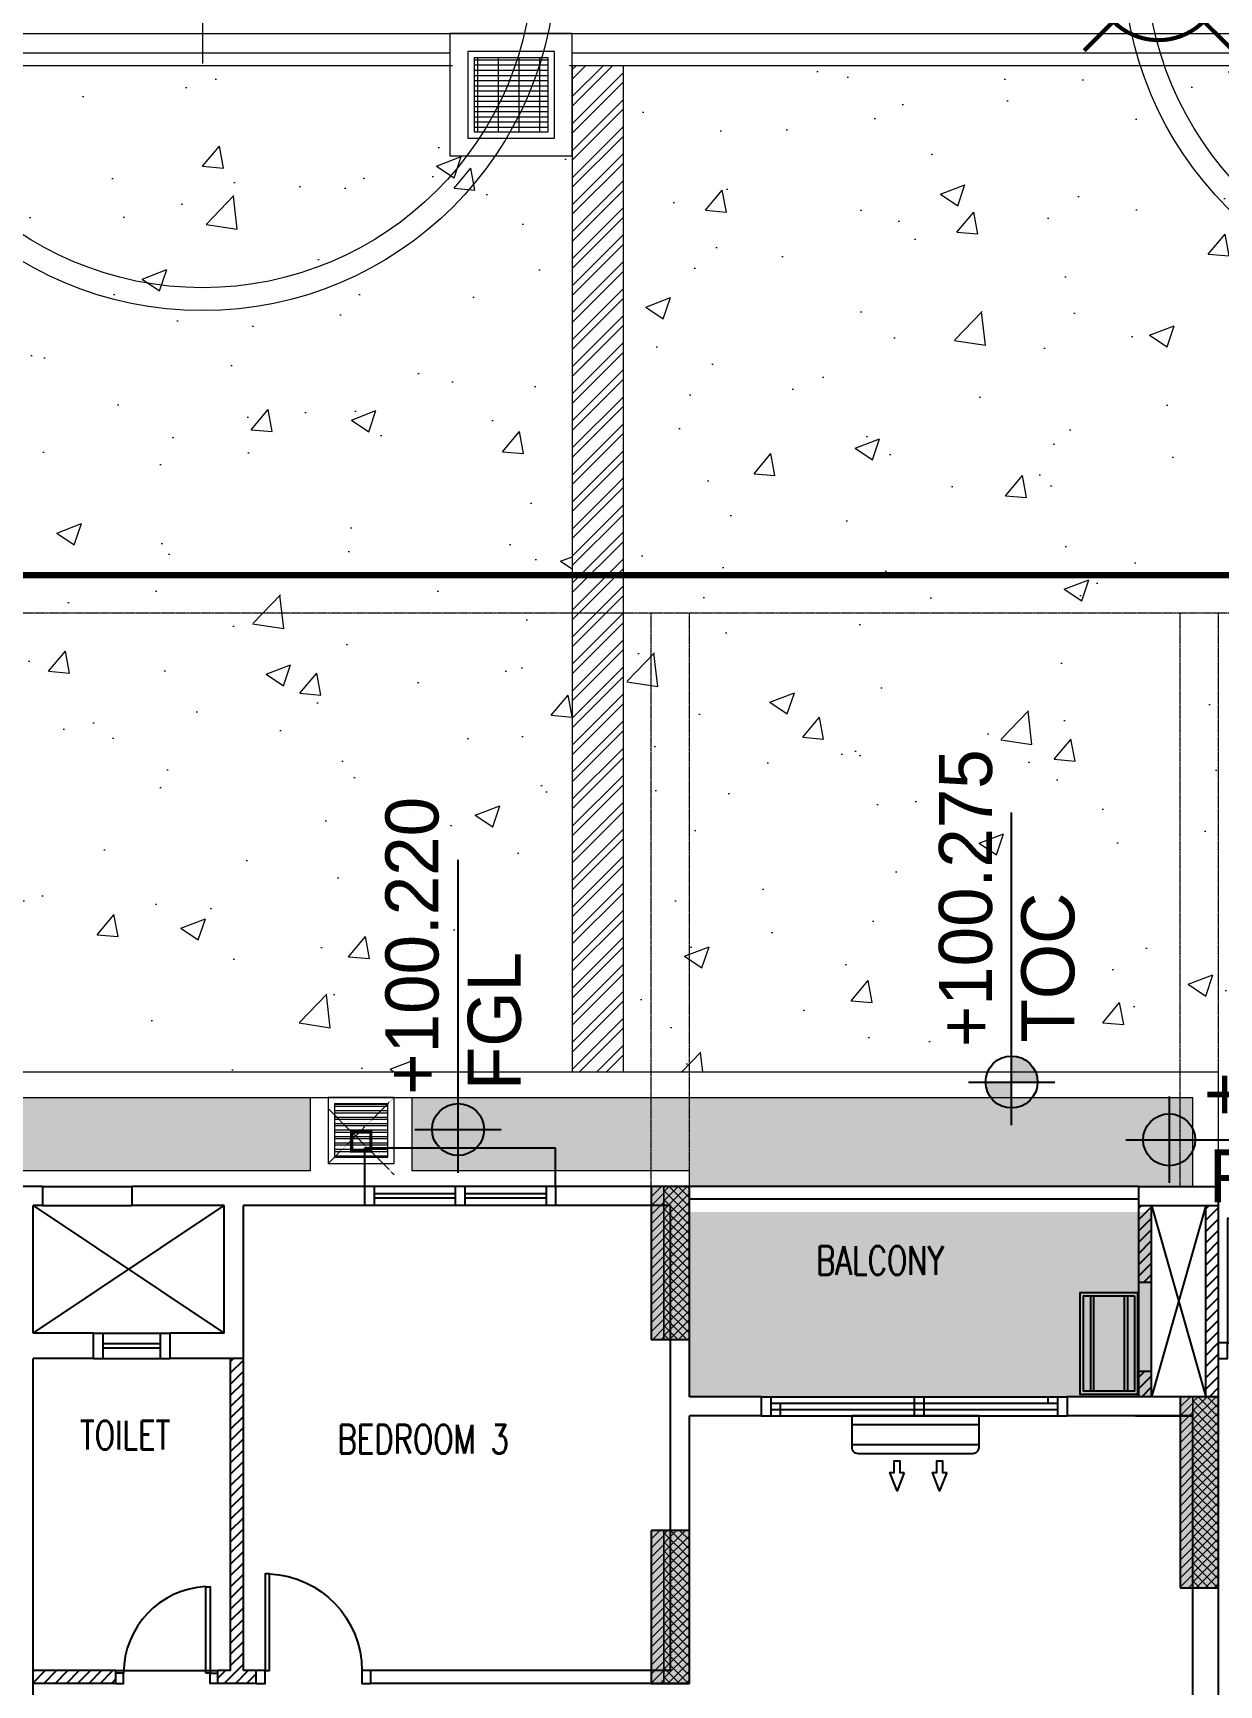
# Model space of a CAD drawing. Header units: millimetres. Extents: x 7964926 to 16080295, y -6277184 to -2986664.
# Drawn here: x 8135811 to 8145115, y -3094772 to -3081805 of the extents above; entities that cross this region are included whole.
import ezdxf

# ---------------------------------------------------------------- set-up
doc = ezdxf.new("R2010")
doc.units = ezdxf.units.MM
doc.header["$LTSCALE"] = 2000
doc.header["$MEASUREMENT"] = 0
for name, pattern in [('( Hidden )', [0.375, 0.25, -0.125]), ('1', [0, 0, 0]), ('DASHED2', [0.375, 0.25, -0.125]), ('HIDDEN', [0.375, 0.25, -0.125])]:
    doc.linetypes.add(name, pattern=pattern)
for name, color, linetype in [('a-AC units', 7, 'Continuous'), ('a-chajja', 2, 'HIDDEN'), ('a-col', 8, 'DASHED2'), ('a-cutout', 8, 'Continuous'), ('a-door', 8, 'Continuous'), ('a-hat col', 252, 'Continuous'), ('a-hatch', 8, 'Continuous'), ('a-hatch wall', 8, 'Continuous'), ('a-railing', 2, 'Continuous'), ('a-text m', 8, 'Continuous'), ('a-tile drop', 1, 'Continuous'), ('a-wall', 8, 'Continuous'), ('a-window', 8, 'Continuous'), ('L - proposed trees', 74, 'Continuous'), ('L-FL', 7, 'Continuous')]:
    doc.layers.add(name, color=color, linetype=linetype)
for name, color, linetype, lineweight in [('BASEMENT EDGE', 4, 'Continuous', 5), ('L - paving', 9, 'Continuous', 5), ('L- existing trees', 76, 'Continuous', 18), ('L-base plan', 250, 'Continuous', 5), ('L-CHAMBERS', 50, 'Continuous', 5), ('L-CORECUT', 4, 'Continuous', 5), ('L-ELE 1', 24, 'Continuous', 20), ('L-ELE 2', 30, 'Continuous', 15), ('L-ELE 4', 27, 'Continuous', 9), ('L-HATCH-1', 9, 'Continuous', 5), ('L-kerb', 24, 'Continuous', 13), ('L-lights', 213, 'Continuous', 0), ('L-Paver 400x400', 250, '1', 13), ('L-SHRUBS', 96, 'Continuous', 18), ('STR-Balcony', 250, 'Continuous', 15), ('STR-Column', 250, 'Continuous', 15), ('STR-Column Hatch', 250, 'Continuous', 15), ('STR-Podium Beam', 8, 'Continuous', 15), ('STR-Retaining Wall', 250, 'HIDDEN', 15)]:
    doc.layers.add(name, color=color, linetype=linetype, lineweight=lineweight)
doc.styles.add('a-100 txt m', font='romans.shx', dxfattribs={"width": 0.75, "height": 300})
doc.styles.add('Century Gothic', font='GOTHIC.TTF')
doc.styles.get("Standard").update_dxf_attribs({"font": 'romans.shx', "width": 0.75})
pattern_1 = [(45, (1424320.437, 166168.526), (-44.1941738, 44.1941738), [])]
pattern_2 = [(0, (5647438.427, -3743671.92), (12.5, 25), [0, -25])]
pattern_3 = [(45, (5629476.44, -3591598.786), (-35.3553391, 35.3553391), []), (135, (5629476.44, -3591598.786), (-35.3553391, -35.3553391), [])]
pattern_4 = [(45, (5629476.44, -3588698.786), (-35.3553391, 35.3553391), []), (135, (5629476.44, -3588698.786), (-35.3553391, -35.3553391), [])]
pattern_5 = [(45, (5633626.44, -3590348.786), (-35.3553391, 35.3553391), []), (135, (5633626.44, -3590348.786), (-35.3553391, -35.3553391), [])]
pattern_6 = [(45, (5647438.427, -3482218.836), (-35.3553391, 35.3553391), [])]
pattern_7 = [(45, (5643288.427, -3480568.836), (-35.3553391, 35.3553391), [])]
pattern_8 = [(45, (5643288.427, -3483468.836), (-35.3553391, 35.3553391), [])]
pattern_9 = [(50, (0, 0), (1972.4655, -172.56837), [206.25, -2268.75]), (355, (0, 0), (-381.56617, 2068.52837), [165, -1815]), (100.451444, (164.4, -14.4), (1590.89933, 1895.95998), [175.28553, -1928.1408]), (46.1842, (0, 550), (2934.91366, -455.178), [309.375, -3403.125]), (96.635635, (244.6, 512), (2570.32035, 2678.82615), [262.9284, -2892.2128]), (351.184164, (0, 550), (2570.3203, 2678.8262), [247.5, -2722.5]), (21, (275, 412.5), (1641.4944, -1107.20195), [206.25, -2268.75]), (326, (275, 412.5), (669.11716, 1994.16262), [165, -1815]), (71.451445, (411.8, 320.2), (2310.61154, 886.96067), [175.2855, -1928.1408]), (37.5, (0, 0), (33.4396, 915.4581), [0, -1793, 0, -1842.5, 0, -1821.875]), (7.5, (0, 0), (723.44123, 1084.63221), [0, -1050.5, 0, -1751.75, 0, -694.375]), (327.5, (-613.25, 0), (1468.0117, -62.0259), [0, -687.5, 0, -2145, 0, -2846.25]), (317.5, (-888.2, 0), (1603.76197, 275.2887), [0, -893.75, 0, -1424.5, 0, -2021.25])]

# ---------------------------------------------------------------- blocks, each defined once
blk = doc.blocks.new('basement - column')
at = {"layer": 'a-hat col'}
h = blk.add_hatch(color=256, dxfattribs=at)
h.dxf.hatch_style = 1
h.paths.add_polyline_path([(152875, -4799), (152575, -4799), (152575, -5999), (152875, -5999)])
h = blk.add_hatch(color=256, dxfattribs=at)
h.dxf.hatch_style = 1
h.paths.add_polyline_path([(157025, -6449), (156725, -6449), (156725, -7949), (157025, -7949)])
h = blk.add_hatch(color=256, dxfattribs=at)
h.dxf.hatch_style = 1
h.paths.add_polyline_path([(152875, -7499), (152575, -7499), (152575, -8699), (152875, -8699)])
at = {"layer": 'a-col', "linetype": 'DASHED2', "ltscale": 0.001}
for points in [[(152575, -5999), (152875, -5999), (152875, -4799), (152575, -4799)], [(156725, -7949), (157025, -7949), (157025, -6449), (156725, -6449)], [(152575, -8699), (152875, -8699), (152875, -7499), (152575, -7499)]]:
    blk.add_lwpolyline(points, close=True, dxfattribs=at)
blk = doc.blocks.new('tree4 cg')
at = {"layer": 'L- existing trees'}
for p, q in [((-1329.1, 1981.5), (-1329.1, 998.3)), ((-838.3, 1461.8), (-1819.9, 1461.8))]:
    blk.add_line(p, q, dxfattribs=at)
for centre, radius in [((-1329.4, 1462.5), 1542.1), ((-1329.4, 1462.5), 1442.1), ((-1329.1, 1461.8), 28.1)]:
    blk.add_circle(centre, radius, dxfattribs=at)
blk = doc.blocks.new('finish lvl')
h = blk.add_hatch(color=256)
edge = h.paths.add_edge_path()
edge.add_ellipse((0.0378, 0.003), major_axis=(-0.0305, 0.0305), ratio=1, start_angle=-45, end_angle=45)
edge.add_line((-0.0053, 0.003), (0.0378, 0.003))
edge.add_line((0.0378, 0.003), (0.0378, 0.0461))
edge = h.paths.add_edge_path()
edge.add_ellipse((0.0378, 0.003), major_axis=(-0.0305, 0.0305), ratio=1, start_angle=135, end_angle=225)
edge.add_line((0.0809, 0.003), (0.0378, 0.003))
edge.add_line((0.0378, 0.003), (0.0378, -0.0401))
for p, q in [((0.0378, 0.0748), (0.0378, -0.0688)), ((-0.034, 0.003), (0.4857, 0.003))]:
    blk.add_line(p, q)
blk.add_ellipse((0.0378, 0.003), major_axis=(-0.0305, 0.0305), ratio=1, start_param=1.570796326794534, end_param=7.85398163397412)
at = {"layer": 'L-FL'}
for tag, p in [('%%P0.00', (0.1256, 0.0357)), ('FIN.LVL.', (0.1075, -0.103))]:
    blk.add_attdef(tag, p, '', height=0.08, dxfattribs=at)
blk = doc.blocks.new('*U167')
for points in [[(0, 80), (60, 80), (60, 0), (0, 0)], [(800, 80), (740, 80), (740, 0), (800, 0)]]:
    blk.add_lwpolyline(points)
blk.add_lwpolyline([(95, 0), (95, -679), (60, -679), (60, 0)], close=True)
blk.add_arc((57, 2), 683, 273.153, 359.7973)
blk = doc.blocks.new('sd2400')
for p, q in [((0, 150), (2400, 150)), ((75, 150), (75, 0)), ((1200, 150), (1200, 0)), ((1275, 150), (1275, 0)), ((2250, 150), (2250, 100)), ((2325, 150), (2325, 0)), ((0, 0), (2400, 0)), ((75, 100), (2325, 100)), ((75, 50), (2325, 50)), ((150, 100), (150, 0))]:
    blk.add_line(p, q)
blk = doc.blocks.new('*U168')
blk.add_line((70, 0), (70, 0))
blk.add_lwpolyline([(795, 100), (795, 859), (830, 859), (830, 100)], close=True)
for points in [[(0, 100), (70, 100), (70, 0), (0, 0)], [(900, 0), (830, 0), (830, 100), (900, 100)]]:
    blk.add_lwpolyline(points)
blk.add_arc((830, 100), 760, 92.6396, 180)
blk = doc.blocks.new('electrical room_2.2m')
at = {"layer": 'a-door'}
for points in [[(0, 0), (71, 0), (71, -122), (0, -122)], [(2200, 0), (2129, 0), (2129, -122), (2200, -122)]]:
    blk.add_lwpolyline(points, dxfattribs=at)
for points in [[(107, -122), (107, -1100), (71, -1100), (71, -122)], [(2093, -122), (2093, -1100), (2129, -1100), (2129, -122)]]:
    blk.add_lwpolyline(points, close=True, dxfattribs=at)
for centre, radius, start, end in [((-89, 75), 1191, 279.4634, 356.4294), ((2289, 75), 1192, 183.5891, 260.5418)]:
    blk.add_arc(centre, radius, start, end, dxfattribs=at)
blk = doc.blocks.new('AC ODU')
at = {"color": 8}
for p, q in [((420369, 284087), (421119, 284087)), ((420369, 284062), (421119, 284062)), ((420369, 283822), (421119, 283822)), ((420369, 283797), (421119, 283797))]:
    blk.add_line(p, q, dxfattribs=at)
for points in [[(420344, 284167), (421144, 284167), (421144, 283717), (420344, 283717)], [(420369, 284142), (421119, 284142), (421119, 283742), (420369, 283742)]]:
    blk.add_lwpolyline(points, close=True, dxfattribs=at)
blk = doc.blocks.new('AC IDU')
at = {"color": 8}
for p, q in [((419493, 283872), (419493, 284872)), ((419651, 283872), (419651, 284872))]:
    blk.add_line(p, q, dxfattribs=at)
blk.add_lwpolyline([(419423, 284872), (419668, 284872, -0.414214), (419718, 284822), (419718, 283922, -0.414214), (419668, 283872), (419423, 283872)], format="xyb", close=True, dxfattribs=at)
at = {"color": 252}
for points in [[(419867, 284460), (420012, 284516), (419867, 284573), (419867, 284539), (419776, 284539), (419776, 284494), (419867, 284494)], [(419867, 284126), (420012, 284183), (419867, 284239), (419867, 284205), (419776, 284205), (419776, 284160), (419867, 284160)]]:
    blk.add_lwpolyline(points, close=True, dxfattribs=at)
blk = doc.blocks.new('block 3')
at = {"layer": 'a-hatch wall'}
h = blk.add_hatch(dxfattribs=at)
h.set_pattern_fill('ANSI31', color=256, scale=500)
h.set_pattern_definition(pattern_1)
h.paths.add_polyline_path([(8222693.7, -2854355.3), (8222593.7, -2854355.3), (8222593.7, -2855855.3), (8222693.7, -2855855.3)])
h.paths.add_polyline_path([(8222168.7, -2855655.3), (8222068.7, -2855655.3), (8222068.7, -2855855.3), (8222168.7, -2855855.3)])
h.paths.add_polyline_path([(8222168.7, -2854355.3), (8222068.7, -2854355.3), (8222068.7, -2854955.3), (8222168.7, -2854955.3)])
h = blk.add_hatch(dxfattribs=at)
h.set_pattern_fill('ANSI31', color=256, scale=500)
h.set_pattern_definition(pattern_1)
h.paths.add_polyline_path([(8214043.7, -2858005.3), (8213393.7, -2858005.3), (8213393.7, -2858105.3), (8214043.7, -2858105.3)])
h.paths.add_polyline_path([(8215143.7, -2858005.3), (8215043.7, -2858005.3), (8215043.7, -2855555.3), (8214943.7, -2855555.3), (8214943.7, -2858005.3), (8214843.7, -2858005.3), (8214843.7, -2858105.3), (8215143.7, -2858105.3)])
at = {"layer": 'a-chajja', "ltscale": 500}
blk.add_lwpolyline([(8217493.7, -2854205.3), (8217493.7, -2853905.3), (8215993.7, -2853905.3), (8215993.7, -2854205.3)], dxfattribs=at)
at = {"layer": 'a-cutout', "linetype": 'HIDDEN', "ltscale": 1000}
for p, q in [((8213393.7, -2854355.3), (8214893.7, -2855355.3)), ((8213393.7, -2855355.3), (8214893.7, -2854355.3)), ((8222593.7, -2854355.3), (8222168.7, -2855855.3)), ((8222168.7, -2854355.3), (8222593.7, -2855855.3))]:
    blk.add_line(p, q, dxfattribs=at)
at = {"layer": 'a-door'}
for p, q in [((8213468.7, -2854205.3), (8214168.7, -2854205.3)), ((8213468.7, -2854355.3), (8214168.7, -2854355.3)), ((8222068.7, -2855655.3), (8222068.7, -2854955.3)), ((8222168.7, -2855655.3), (8222168.7, -2854955.3))]:
    blk.add_line(p, q, dxfattribs=at)
at = {"layer": 'a-railing'}
for p, q in [((8222068.7, -2854205.3), (8218543.7, -2854205.3)), ((8222068.7, -2854305.3), (8218543.7, -2854305.3))]:
    blk.add_line(p, q, dxfattribs=at)
at = {"layer": 'a-tile drop', "color": 8}
blk.add_line((8214043.7, -2858005.3), (8214843.7, -2858005.3), dxfattribs=at)
at = {"layer": 'a-wall'}
for p, q in [((8213468.7, -2854205.3), (8210943.7, -2854205.3)), ((8213468.7, -2854205.3), (8213468.7, -2854355.3)), ((8215993.7, -2854205.3), (8214168.7, -2854205.3)), ((8214168.7, -2854205.3), (8214168.7, -2854355.3)), ((8215993.7, -2854205.3), (8215993.7, -2854355.3)), ((8218543.7, -2854205.3), (8217493.7, -2854205.3)), ((8217493.7, -2854205.3), (8217493.7, -2854355.3)), ((8218543.7, -2855855.3), (8218543.7, -2854205.3)), ((8222068.7, -2854955.3), (8222068.7, -2854205.3)), ((8222068.7, -2854205.3), (8222693.7, -2854205.3)), ((8222693.7, -2855855.3), (8222693.7, -2854205.3)), ((8213393.7, -2855355.3), (8213393.7, -2854355.3)), ((8213468.7, -2854355.3), (8213393.7, -2854355.3)), ((8214893.7, -2854355.3), (8214168.7, -2854355.3)), ((8214893.7, -2855355.3), (8214893.7, -2854355.3)), ((8215043.7, -2858005.3), (8215043.7, -2854355.3)), ((8215993.7, -2854355.3), (8215043.7, -2854355.3)), ((8218393.7, -2854355.3), (8217493.7, -2854355.3)), ((8218393.7, -2858005.3), (8218393.7, -2854355.3)), ((8222068.7, -2854355.3), (8222693.7, -2854355.3)), ((8222168.7, -2854955.3), (8222168.7, -2854355.3)), ((8222593.7, -2855855.3), (8222593.7, -2854355.3)), ((8222068.7, -2854955.3), (8222168.7, -2854955.3)), ((8213868.7, -2855355.3), (8213393.7, -2855355.3)), ((8213868.7, -2855555.3), (8213868.7, -2855355.3)), ((8214893.7, -2855355.3), (8214468.7, -2855355.3)), ((8214468.7, -2855555.3), (8214468.7, -2855355.3)), ((8213868.7, -2855555.3), (8213393.7, -2855555.3)), ((8213393.7, -2858730.3), (8213393.7, -2855555.3)), ((8215043.7, -2855555.3), (8214468.7, -2855555.3)), ((8214943.7, -2858005.3), (8214943.7, -2855555.3)), ((8222068.7, -2855855.3), (8222068.7, -2855655.3)), ((8222068.7, -2855655.3), (8222168.7, -2855655.3)), ((8222168.7, -2855855.3), (8222168.7, -2855655.3)), ((8219106.2, -2855855.3), (8218543.7, -2855855.3)), ((8219106.2, -2855855.3), (8219106.2, -2856005.3)), ((8222493.7, -2855855.3), (8221506.2, -2855855.3)), ((8221506.2, -2855855.3), (8221506.2, -2856005.3)), ((8222493.7, -2855855.3), (8222168.7, -2855855.3)), ((8219106.2, -2856005.3), (8218543.7, -2856005.3)), ((8218543.7, -2858105.3), (8218543.7, -2856005.3)), ((8222493.7, -2856005.3), (8221506.2, -2856005.3)), ((8222043.7, -2856005.3), (8222493.7, -2856005.3)), ((8222493.7, -2864030.3), (8222493.7, -2856005.3)), ((8222693.7, -2864030.3), (8222693.7, -2856005.3)), ((8214043.7, -2858005.3), (8213393.7, -2858005.3)), ((8214043.7, -2858105.3), (8214043.7, -2858005.3)), ((8214943.7, -2858005.3), (8214843.7, -2858005.3)), ((8214843.7, -2858105.3), (8214843.7, -2858005.3)), ((8215143.7, -2858005.3), (8215043.7, -2858005.3)), ((8215143.7, -2858105.3), (8215143.7, -2858005.3)), ((8218393.7, -2858005.3), (8216043.7, -2858005.3)), ((8216043.7, -2858105.3), (8216043.7, -2858005.3)), ((8214043.7, -2858105.3), (8213393.7, -2858105.3)), ((8215143.7, -2858105.3), (8214843.7, -2858105.3)), ((8218543.7, -2858105.3), (8216043.7, -2858105.3))]:
    blk.add_line(p, q, dxfattribs=at)
at = {"layer": 'a-window'}
for p, q in [((8217493.7, -2854205.3), (8215993.7, -2854205.3)), ((8216068.7, -2854205.3), (8216068.7, -2854355.3)), ((8216706.2, -2854262.8), (8216068.7, -2854262.8)), ((8216706.2, -2854297.8), (8216068.7, -2854297.8)), ((8216706.2, -2854205.3), (8216706.2, -2854355.3)), ((8216781.2, -2854205.3), (8216781.2, -2854355.3)), ((8217418.7, -2854262.8), (8216781.2, -2854262.8)), ((8217418.7, -2854297.8), (8216781.2, -2854297.8)), ((8217418.7, -2854205.3), (8217418.7, -2854355.3)), ((8217493.7, -2854355.3), (8215993.7, -2854355.3)), ((8213868.7, -2855355.3), (8214468.7, -2855355.3)), ((8213943.7, -2855555.3), (8213943.7, -2855355.3)), ((8213943.7, -2855437.8), (8214393.7, -2855437.8)), ((8213943.7, -2855472.8), (8214393.7, -2855472.8)), ((8214393.7, -2855555.3), (8214393.7, -2855355.3)), ((8213868.7, -2855555.3), (8214468.7, -2855555.3))]:
    blk.add_line(p, q, dxfattribs=at)
at = {"layer": 'a-AC units', "rotation": 270}
blk.add_blockref('AC ODU', (7937892.6, -2434693.7), dxfattribs=at)
at = {"layer": 'a-AC units', "xscale": -1.000000000000001, "rotation": 90}
blk.add_blockref('AC IDU', (8504688.3, -2436582.3), dxfattribs=at)
at = {"layer": 'a-door'}
blk.add_blockref('sd2400', (8219106.2, -2856005.3), dxfattribs=at)
at = {"layer": 'a-door', "xscale": -1}
blk.add_blockref('*U168', (8216043.7, -2858105.3), dxfattribs=at)
at = {"layer": 'a-door', "rotation": 180}
blk.add_blockref('*U167', (8214843.7, -2858025.3), dxfattribs=at)
at = {"layer": 'a-hatch', "xscale": -1, "rotation": 180}
blk.add_blockref('electrical room_2.2m', (8222693.7, -2855555.3), dxfattribs=at)
blk = doc.blocks.new('cb 1')
at = {"layer": 'L-Paver 400x400', "true_color": 0x636466}
h = blk.add_hatch(dxfattribs=at)
h.set_pattern_fill('GRATE', color=251, scale=1300)
h.paths.add_polyline_path([(8080578, -3139540), (8079998, -3139540), (8079998, -3140120), (8080578, -3140120)])
at = {"layer": 'L-CHAMBERS', "color": 8}
blk.add_lwpolyline([(8079808, -3140310), (8080768, -3140310), (8080768, -3139350), (8079808, -3139350)], close=True, dxfattribs=at)
at = {"layer": 'L-CHAMBERS', "color": 37}
for points in [[(8079948, -3140170), (8080628, -3140170), (8080628, -3139490), (8079948, -3139490)], [(8079998, -3140120), (8080578, -3140120), (8080578, -3139540), (8079998, -3139540)]]:
    blk.add_lwpolyline(points, close=True, dxfattribs=at)
blk = doc.blocks.new('PL')
at = {"layer": 'L-lights'}
h = blk.add_hatch(dxfattribs=at)
h.set_pattern_fill('ANSI31', color=256, scale=32.5, style=0)
h.set_pattern_definition([(45, (6e-11, 1e-11), (-72.965, 72.965), [])])
edge = h.paths.add_edge_path()
edge.add_arc((0, 0), 359, 89.6522, 276.067)
edge.add_arc((0, 0), 359, 276.067, 449.6522)
at = {"layer": 'L-lights', "const_width": 65}
for points in [[(0, -1659), (0, 1659)], [(1659, -2), (-1659, -2)]]:
    blk.add_lwpolyline(points, dxfattribs=at)
for points in [[(6, 1009, 1.057607), (107, -1003, 0.945531)], [(2, 359, 1.057607), (38, -357, 0.945531)]]:
    blk.add_lwpolyline(points, format="xyb", close=True, dxfattribs=at)

msp = doc.modelspace()

# ---------------------------------------------------------------- hatches: boundary and pattern name
at = {"layer": 'L - paving'}
h = msp.add_hatch(dxfattribs=at)
h.set_pattern_fill('AR-CONC', color=252, scale=275)
h.set_pattern_definition(pattern_9)
h.paths.add_polyline_path([(8139081.1, -3082770), (8139081.1, -3082060), (8134041.2, -3082060), (8134041.2, -3089960), (8140041.2, -3089960), (8140041.2, -3082060), (8140041.1, -3082060), (8140041.1, -3082770)])
h = msp.add_hatch(dxfattribs=at)
h.set_pattern_fill('AR-CONC', color=252, scale=275)
h.set_pattern_definition(pattern_9)
h.paths.add_polyline_path([(8145111.3, -3089960), (8145111.3, -3090860), (8146441.2, -3090860), (8146441.2, -3082060), (8146441.1, -3082060), (8145481.1, -3082060), (8140441.2, -3082060), (8140441.2, -3089960)])
at = {"layer": 'L-HATCH-1'}
h = msp.add_hatch(dxfattribs=at)
h.set_pattern_fill('STEEL', color=26, scale=1200)
h.set_pattern_definition([(45, (0, 0), (-106.0660172, 106.0660172), []), (45, (0, 75), (-106.0660172, 106.0660172), [])])
h.paths.add_polyline_path([(8140041.2, -3089960), (8140441.2, -3089960), (8140441.2, -3082060), (8140041.2, -3082060)])
at = {"layer": 'L-Paver 400x400', "true_color": 0x636466}
h = msp.add_hatch(dxfattribs=at)
h.set_pattern_fill('ANSI32', color=251, scale=135, angle=315)
h.set_pattern_definition([(0, (0.48, 88.583), (1e-14, 50.625), []), (0, (17.355, 71.71), (1e-14, 50.625), [])])
h.paths.add_polyline_path([(8138175.3, -3090210), (8138595.3, -3090210), (8138595.3, -3090630), (8138175.3, -3090630)])
at = {"layer": 'L-SHRUBS'}
h = msp.add_hatch(dxfattribs=at)
h.set_pattern_fill('GRASS', color=256, scale=200)
edge = h.paths.add_edge_path()
edge.add_line((8130411.1, -3091610), (8130411.1, -3096211.7))
edge.add_line((8130411.1, -3096211.7), (8130411.1, -3095443.6))
edge.add_line((8130411.1, -3095443.6), (8130986.1, -3095443.6))
edge.add_line((8130986.1, -3095443.6), (8130986.1, -3093960))
edge.add_line((8130986.1, -3093960), (8130986.1, -3093390.2))
edge.add_line((8130986.1, -3093390.2), (8130961.2, -3093260))
edge.add_line((8130961.2, -3093260), (8130986.1, -3093260))
edge.add_line((8130986.1, -3093260), (8130986.1, -3091760))
edge.add_line((8130986.1, -3091760), (8130811.3, -3091760))
edge.add_line((8130811.3, -3091760), (8130811.3, -3090860))
edge.add_line((8130811.3, -3090860), (8131109.4, -3090736.7))
edge.add_line((8131109.4, -3090736.7), (8133361.2, -3090710))
edge.add_line((8133361.2, -3090710), (8135886.3, -3090736.7))
edge.add_line((8135886.3, -3090736.7), (8136586.3, -3090736.7))
edge.add_line((8136586.3, -3090736.7), (8137985.3, -3090736.7))
edge.add_line((8137985.3, -3090736.7), (8137985.3, -3090160))
edge.add_line((8137985.3, -3090160), (8138785.3, -3090160))
edge.add_line((8138785.3, -3090160), (8138785.3, -3090736.7))
edge.add_line((8138785.3, -3090736.7), (8140961.1, -3090736.7))
edge.add_line((8140961.1, -3090736.7), (8140961.3, -3090860))
edge.add_line((8140961.3, -3090860), (8144486.3, -3090860))
edge.add_line((8144486.3, -3090860), (8144911.3, -3090860))
edge.add_line((8144911.3, -3090860), (8144911.3, -3090160))
edge.add_line((8144911.3, -3090160), (8131861.3, -3090160))
edge.add_arc((8131724.1, -3091473), 1320.2, 84.0368, 185.95546)
h.paths.add_polyline_path([(8135510.3, -3100220.3), (8134710.3, -3100220.3), (8134710.3, -3099420.3), (8135510.3, -3099420.3)], flags=16)
h.paths.add_polyline_path([(8131111.3, -3096243.6), (8130411.1, -3096243.6), (8130411.1, -3100235), (8135511.3, -3100235), (8135511.3, -3100160), (8135511.3, -3099410), (8131111.3, -3099410), (8130811.3, -3099410), (8130811.3, -3098510), (8130811.3, -3097010), (8131111.3, -3097010)])
at = {"layer": 'STR-Balcony', "linetype": 'Continuous'}
h = msp.add_hatch(dxfattribs=at)
h.set_pattern_fill('DOTS', color=256, scale=400, style=0)
h.set_pattern_definition(pattern_2)
h.paths.add_polyline_path([(8144586.1, -3092510), (8144586.1, -3091060), (8140961.1, -3091060), (8140961.1, -3092060), (8140961.1, -3092510)])
h = msp.add_hatch(dxfattribs=at)
h.set_pattern_fill('DOTS', color=256, scale=400, style=0)
h.set_pattern_definition(pattern_2)
h.paths.add_polyline_path([(8144586.1, -3092510), (8144586.1, -3091060), (8140961.1, -3091060), (8140961.1, -3092060), (8140961.1, -3092510)])
at = {"layer": 'STR-Column Hatch'}
h = msp.add_hatch(dxfattribs=at)
h.set_pattern_fill('ANSI31', color=250, scale=400)
h.set_pattern_definition(pattern_7)
h.paths.add_polyline_path([(8140661.1, -3092060), (8140761.1, -3092060), (8140761.1, -3090860), (8140661.1, -3090860)])
h = msp.add_hatch(dxfattribs=at)
h.set_pattern_fill('ANSI31', color=250, scale=400)
h.set_pattern_definition(pattern_7)
h.paths.add_polyline_path([(8140661.1, -3092060), (8140761.1, -3092060), (8140761.1, -3090860), (8140661.1, -3090860)])
h = msp.add_hatch(dxfattribs=at)
h.set_pattern_fill('ANSI37', color=250, scale=400)
h.set_pattern_definition(pattern_4)
h.paths.add_polyline_path([(8140761.1, -3092060), (8140961.1, -3092060), (8140961.1, -3090860), (8140761.1, -3090860)])
h = msp.add_hatch(dxfattribs=at)
h.set_pattern_fill('ANSI37', color=250, scale=400)
h.set_pattern_definition(pattern_4)
h.paths.add_polyline_path([(8140761.1, -3092060), (8140961.1, -3092060), (8140961.1, -3090860), (8140761.1, -3090860)])
h = msp.add_hatch(dxfattribs=at)
h.set_pattern_fill('ANSI31', color=250, scale=400)
h.set_pattern_definition(pattern_6)
h.paths.add_polyline_path([(8144811.1, -3094010), (8144911.1, -3094010), (8144911.1, -3092510), (8144811.1, -3092510)])
h = msp.add_hatch(dxfattribs=at)
h.set_pattern_fill('ANSI31', color=250, scale=400)
h.set_pattern_definition(pattern_6)
h.paths.add_polyline_path([(8144811.1, -3094010), (8144911.1, -3094010), (8144911.1, -3092510), (8144811.1, -3092510)])
h = msp.add_hatch(dxfattribs=at)
h.set_pattern_fill('ANSI37', color=250, scale=400)
h.set_pattern_definition(pattern_5)
h.paths.add_polyline_path([(8144911.1, -3094010), (8145111.1, -3094010), (8145111.1, -3092510), (8144911.1, -3092510)])
h = msp.add_hatch(dxfattribs=at)
h.set_pattern_fill('ANSI37', color=250, scale=400)
h.set_pattern_definition(pattern_5)
h.paths.add_polyline_path([(8144911.1, -3094010), (8145111.1, -3094010), (8145111.1, -3092510), (8144911.1, -3092510)])
h = msp.add_hatch(dxfattribs=at)
h.set_pattern_fill('ANSI31', color=250, scale=400)
h.set_pattern_definition(pattern_8)
h.paths.add_polyline_path([(8140661.1, -3094760), (8140761.1, -3094760), (8140761.1, -3093560), (8140661.1, -3093560)])
h = msp.add_hatch(dxfattribs=at)
h.set_pattern_fill('ANSI31', color=250, scale=400)
h.set_pattern_definition(pattern_8)
h.paths.add_polyline_path([(8140661.1, -3094760), (8140761.1, -3094760), (8140761.1, -3093560), (8140661.1, -3093560)])
h = msp.add_hatch(dxfattribs=at)
h.set_pattern_fill('ANSI37', color=250, scale=400)
h.set_pattern_definition(pattern_3)
h.paths.add_polyline_path([(8140761.1, -3094760), (8140961.1, -3094760), (8140961.1, -3093560), (8140761.1, -3093560)])
h = msp.add_hatch(dxfattribs=at)
h.set_pattern_fill('ANSI37', color=250, scale=400)
h.set_pattern_definition(pattern_3)
h.paths.add_polyline_path([(8140761.1, -3094760), (8140961.1, -3094760), (8140961.1, -3093560), (8140761.1, -3093560)])

# ---------------------------------------------------------------- linework, layer by layer
at = {"layer": 'BASEMENT EDGE', "color": 2, "linetype": '( Hidden )', "ltscale": 0.01, "const_width": 50}
msp.add_lwpolyline([(7981805.8, -3086060), (7976491, -3129797.5), (7978510.2, -3129797.5), (7978510.2, -3137797.5), (7982586.2, -3137797.5), (7982586.2, -3145585), (8038276.2, -3145585), (8038276.2, -3143085), (8166136.2, -3143085), (8166136.2, -3086060)], close=True, dxfattribs=at)
at = {"layer": 'L-CHAMBERS', "color": 42}
for points in [[(8137985.3, -3090160), (8137985.3, -3090736.7)], [(8138785.3, -3090736.7), (8138785.3, -3090160)]]:
    msp.add_lwpolyline(points, dxfattribs=at)
for points in [[(8138125.3, -3090680), (8138645.3, -3090680), (8138645.3, -3090160), (8138125.3, -3090160)], [(8138175.3, -3090630), (8138595.3, -3090630), (8138595.3, -3090210), (8138175.3, -3090210)]]:
    msp.add_lwpolyline(points, close=True, dxfattribs=at)
at = {"layer": 'L-CORECUT', "const_width": 25}
msp.add_lwpolyline([(8138311.3, -3090431.5), (8138461.3, -3090431.5), (8138461.3, -3090581.5), (8138311.3, -3090581.5)], close=True, dxfattribs=at)
msp.add_lwpolyline([(8138311.3, -3090431.5), (8138461.3, -3090431.5), (8138461.3, -3090581.5), (8138311.3, -3090581.5)], close=True, dxfattribs=at)
at = {"layer": 'L-ELE 1'}
for p in [(8131711.1, -3089960), (8145111.3, -3090860)]:
    msp.add_line(p, (8145111.3, -3089960), dxfattribs=at)
at = {"layer": 'L-ELE 2'}
for p in [(8131711.1, -3090160), (8144911.3, -3090860)]:
    msp.add_line(p, (8144911.3, -3090160), dxfattribs=at)
for points in [[(8137781.8, -3081810), (8137781.8, -3081810)], [(8139181.8, -3081810), (8139181.8, -3081810)], [(8137985.3, -3090736.7), (8131109.4, -3090736.7), (8131109.4, -3090861.7)], [(8140961.1, -3090860), (8140961.1, -3090736.7), (8138785.3, -3090736.7)]]:
    msp.add_lwpolyline(points, dxfattribs=at)
at = {"layer": 'L-ELE 4'}
for p, q in [((8140041.2, -3082060), (8140041.2, -3089960)), ((8140441.2, -3082060), (8140441.2, -3089960))]:
    msp.add_line(p, q, dxfattribs=at)
for points in [[(8140041.2, -3082210), (8140041.2, -3084310)], [(8140441.2, -3082210), (8140441.2, -3084310)]]:
    msp.add_lwpolyline(points, dxfattribs=at)
at = {"layer": 'L-ELE 4', "color": 2, "linetype": '( Hidden )', "ltscale": 0.01, "const_width": 50}
msp.add_lwpolyline([(7981805.8, -3086060), (7976491, -3129797.5), (7978510.2, -3129797.5), (7978510.2, -3137797.5), (7982586.2, -3137797.5), (7982586.2, -3145585), (8038276.2, -3145585), (8038276.2, -3143085), (8166136.2, -3143085), (8166136.2, -3086060)], close=True, dxfattribs=at)
at = {"layer": 'L-kerb'}
for p, q in [((8122997.9, -3081810), (8154441.2, -3081810)), ((8127241.2, -3081960), (8139081.1, -3081960)), ((8140041.1, -3081960), (8151881.1, -3081960))]:
    msp.add_line(p, q, dxfattribs=at)
at = {"layer": 'L-kerb', "color": 8}
for p, q in [((8127221.3, -3082060), (8139100.9, -3082060)), ((8140021.2, -3082060), (8151900.9, -3082060))]:
    msp.add_line(p, q, dxfattribs=at)
at = {"layer": 'L-Paver 400x400', "color": 251, "linetype": '( Hidden )', "ltscale": 0.005, "true_color": 0x636466}
for p, q in [((8138645.3, -3090160), (8138125.3, -3090680)), ((8138645.3, -3090767.1), (8138125.3, -3090247.1))]:
    msp.add_line(p, q, dxfattribs=at)
at = {"layer": 'STR-Column', "color": 8}
for points in [[(8140661.1, -3092060), (8140761.1, -3092060), (8140761.1, -3090860), (8140661.1, -3090860)], [(8140661.1, -3092060), (8140761.1, -3092060), (8140761.1, -3090860), (8140661.1, -3090860)], [(8140761.1, -3092060), (8140961.1, -3092060), (8140961.1, -3090860), (8140761.1, -3090860)], [(8140761.1, -3092060), (8140961.1, -3092060), (8140961.1, -3090860), (8140761.1, -3090860)], [(8144811.1, -3094010), (8144911.1, -3094010), (8144911.1, -3092510), (8144811.1, -3092510)], [(8144811.1, -3094010), (8144911.1, -3094010), (8144911.1, -3092510), (8144811.1, -3092510)], [(8144911.1, -3094010), (8145111.1, -3094010), (8145111.1, -3092510), (8144911.1, -3092510)], [(8144911.1, -3094010), (8145111.1, -3094010), (8145111.1, -3092510), (8144911.1, -3092510)], [(8140661.1, -3094760), (8140761.1, -3094760), (8140761.1, -3093560), (8140661.1, -3093560)], [(8140661.1, -3094760), (8140761.1, -3094760), (8140761.1, -3093560), (8140661.1, -3093560)], [(8140761.1, -3094760), (8140961.1, -3094760), (8140961.1, -3093560), (8140761.1, -3093560)], [(8140761.1, -3094760), (8140961.1, -3094760), (8140961.1, -3093560), (8140761.1, -3093560)]]:
    msp.add_lwpolyline(points, close=True, dxfattribs=at)
at = {"layer": 'STR-Podium Beam', "linetype": 'HIDDEN', "lineweight": 5, "ltscale": 0.005}
for p, q in [((8140661.1, -3090860), (8140661.1, -3086360)), ((8140661.1, -3090860), (8140661.1, -3086360)), ((8140961.1, -3090860), (8140961.1, -3086360)), ((8140961.1, -3090860), (8140961.1, -3086360)), ((8144811.1, -3090860), (8144811.1, -3086360)), ((8144811.1, -3090860), (8144811.1, -3086360)), ((8145111.1, -3090860), (8145111.1, -3086360)), ((8145111.1, -3090860), (8145111.1, -3086360))]:
    msp.add_line(p, q, dxfattribs=at)
at = {"layer": 'STR-Retaining Wall', "linetype": 'HIDDEN', "ltscale": 0.005}
msp.add_line((8165836.1, -3086360), (8122797.7, -3086360), dxfattribs=at)
msp.add_line((8165836.1, -3086360), (8122797.7, -3086360), dxfattribs=at)
at = {"layer": 'STR-Retaining Wall', "linetype": 'Continuous'}
msp.add_lwpolyline([(8122797.7, -3086060), (8166136.1, -3086060), (8166136.1, -3143085), (8122813.5, -3143085)], dxfattribs=at)
msp.add_lwpolyline([(8122797.7, -3086060), (8166136.1, -3086060), (8166136.1, -3143085), (8122813.5, -3143085)], dxfattribs=at)

# ---------------------------------------------------------------- block references
at = {"layer": 'L - proposed trees', "color": 1, "xscale": 1.8, "yscale": 1.8, "zscale": 1.8}
for p in [(8139533.5, -3083841.3), (8149533.5, -3083841.3)]:
    msp.add_blockref('tree4 cg', p, dxfattribs=at)
at = {"layer": 'L-base plan', "color": 8}
msp.add_blockref('block 3', (-77582.5, -236654.6), dxfattribs=at)
at = {"layer": 'L-CHAMBERS', "color": 8}
msp.add_blockref('cb 1', (59273.5, 57539.7), dxfattribs=at)
at = {"layer": 'L-FL', "ltscale": 0.5}
ref = msp.add_blockref('finish lvl', (8143502.8, -3090218.2), dxfattribs=dict(at, xscale=4725.606725092182, yscale=4725.606725092182, zscale=4725.606725092182, rotation=90.00021053696821))
ref.add_attrib('FIN.LVL.', 'TOC', (8143980.9, -3089729.4, 0), dxfattribs={"ltscale": 0.5, "height": 416.57, "rotation": 90.00021, "style": 'Century Gothic'})
ref.add_attrib('%%P0.00', '+100.275', (8143335, -3089766.9), dxfattribs={"ltscale": 0.5, "height": 416.57, "rotation": 90.00021, "style": 'Century Gothic'})
ref = msp.add_blockref('finish lvl', (8139159.9, -3090591.6), dxfattribs=dict(at, xscale=4725.606725092183, yscale=4725.606725092183, zscale=4725.606725092183, rotation=90.00042107633814))
ref.add_attrib('FIN.LVL.', 'FGL', (8139638, -3090102.8, 0), dxfattribs={"ltscale": 0.5, "height": 416.57, "rotation": 90.00042, "style": 'Century Gothic'})
ref.add_attrib('%%P0.00', '+100.220', (8138992.1, -3090140.2), dxfattribs={"ltscale": 0.5, "height": 416.57, "rotation": 90.00042, "style": 'Century Gothic'})
ref = msp.add_blockref('finish lvl', (8144546.1, -3090507), dxfattribs=dict(at, xscale=4725.606725092182, yscale=4725.606725092182, zscale=4725.606725092182, rotation=0.0002105369682294075))
ref.add_attrib('FIN.LVL.', 'FGL', (8145034.9, -3090985.1, 0), dxfattribs={"ltscale": 0.5, "height": 416.57, "rotation": 0.00021, "style": 'Century Gothic'})
ref.add_attrib('%%P0.00', '+100.225', (8144997.4, -3090339.3), dxfattribs={"ltscale": 0.5, "height": 416.57, "rotation": 0.00021, "style": 'Century Gothic'})
at = {"layer": 'L-lights', "color": 6, "xscale": 0.497007000161001, "yscale": 0.497007000161001, "zscale": 0.497007000161001, "rotation": 135.0000000000014}
msp.add_blockref('PL', (8144641.2, -3081360, 0), dxfattribs=at)
at = {"layer": 'STR-Column', "ltscale": 1000}
msp.add_blockref('basement - column', (7988086.1, -3086060.7), dxfattribs=at)

# ---------------------------------------------------------------- texts
at = {"layer": 'a-text m', "char_height": 225, "attachment_point": 1, "style": 'a-100 txt m'}
for s, insert in [('BALCONY', (8141954.3, -3091327.5)), ('TOILET', (8136179.6, -3092699.1)), ('BEDROOM 3', (8138199.3, -3092731.1))]:
    msp.add_mtext_dynamic_manual_height_columns(s, width=2510.623, gutter_width=1, heights=[0], dxfattribs=dict(at, insert=insert))

doc.saveas('drawing.dxf')
